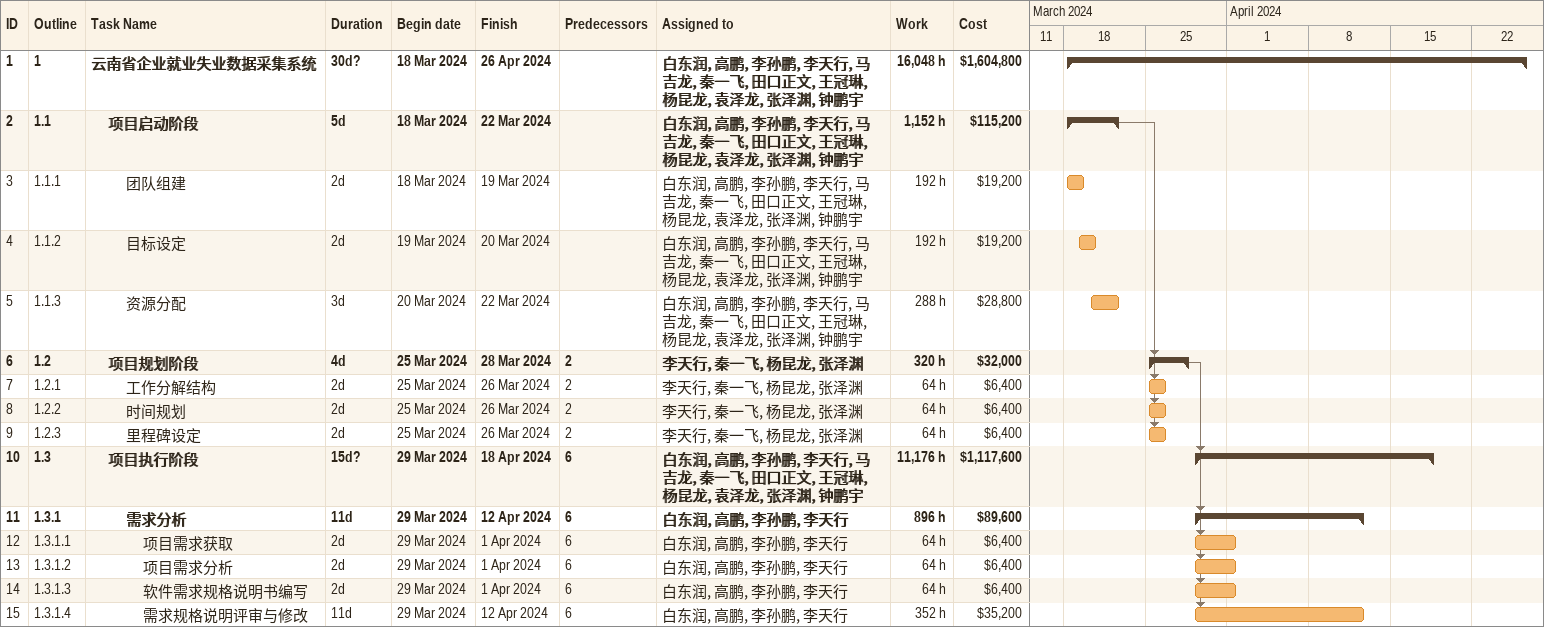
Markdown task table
| ID | WBS | Task | Duration | Start | Finish | Predecessors | Resources | Work (h) | Cost ($) |
|---|---|---|---|---|---|---|---|---|---|
| 1 | 1 | **云南省企业就业失业数据采集系统** | 30d? | 2024-03-18 | 2024-04-26 |  | 白东润, 高鹏, 李孙鹏, 李天行, 马吉龙, 秦一飞, 田口正文, 王冠琳, 杨昆龙, 袁泽龙, 张泽渊, 钟鹏宇 | 16048 | 1604800 |
| 2 | 1.1 | **项目启动阶段** | 5d | 2024-03-18 | 2024-03-22 |  | 白东润, 高鹏, 李孙鹏, 李天行, 马吉龙, 秦一飞, 田口正文, 王冠琳, 杨昆龙, 袁泽龙, 张泽渊, 钟鹏宇 | 1152 | 115200 |
| 3 | 1.1.1 | 团队组建 | 2d | 2024-03-18 | 2024-03-19 |  | 白东润, 高鹏, 李孙鹏, 李天行, 马吉龙, 秦一飞, 田口正文, 王冠琳, 杨昆龙, 袁泽龙, 张泽渊, 钟鹏宇 | 192 | 19200 |
| 4 | 1.1.2 | 目标设定 | 2d | 2024-03-19 | 2024-03-20 |  | 白东润, 高鹏, 李孙鹏, 李天行, 马吉龙, 秦一飞, 田口正文, 王冠琳, 杨昆龙, 袁泽龙, 张泽渊, 钟鹏宇 | 192 | 19200 |
| 5 | 1.1.3 | 资源分配 | 3d | 2024-03-20 | 2024-03-22 |  | 白东润, 高鹏, 李孙鹏, 李天行, 马吉龙, 秦一飞, 田口正文, 王冠琳, 杨昆龙, 袁泽龙, 张泽渊, 钟鹏宇 | 288 | 28800 |
| 6 | 1.2 | **项目规划阶段** | 4d | 2024-03-25 | 2024-03-28 | 2 | 李天行, 秦一飞, 杨昆龙, 张泽渊 | 320 | 32000 |
| 7 | 1.2.1 | 工作分解结构 | 2d | 2024-03-25 | 2024-03-26 | 2 | 李天行, 秦一飞, 杨昆龙, 张泽渊 | 64 | 6400 |
| 8 | 1.2.2 | 时间规划 | 2d | 2024-03-25 | 2024-03-26 | 2 | 李天行, 秦一飞, 杨昆龙, 张泽渊 | 64 | 6400 |
| 9 | 1.2.3 | 里程碑设定 | 2d | 2024-03-25 | 2024-03-26 | 2 | 李天行, 秦一飞, 杨昆龙, 张泽渊 | 64 | 6400 |
| 10 | 1.3 | **项目执行阶段** | 15d? | 2024-03-29 | 2024-04-18 | 6 | 白东润, 高鹏, 李孙鹏, 李天行, 马吉龙, 秦一飞, 田口正文, 王冠琳, 杨昆龙, 袁泽龙, 张泽渊, 钟鹏宇 | 11176 | 1117600 |
| 11 | 1.3.1 | **需求分析** | 11d | 2024-03-29 | 2024-04-12 | 6 | 白东润, 高鹏, 李孙鹏, 李天行 | 896 | 89600 |
| 12 | 1.3.1.1 | 项目需求获取 | 2d | 2024-03-29 | 2024-04-01 | 6 | 白东润, 高鹏, 李孙鹏, 李天行 | 64 | 6400 |
| 13 | 1.3.1.2 | 项目需求分析 | 2d | 2024-03-29 | 2024-04-01 | 6 | 白东润, 高鹏, 李孙鹏, 李天行 | 64 | 6400 |
| 14 | 1.3.1.3 | 软件需求规格说明书编写 | 2d | 2024-03-29 | 2024-04-01 | 6 | 白东润, 高鹏, 李孙鹏, 李天行 | 64 | 6400 |
| 15 | 1.3.1.4 | 需求规格说明评审与修改 | 11d | 2024-03-29 | 2024-04-12 | 6 | 白东润, 高鹏, 李孙鹏, 李天行 | 352 | 35200 |
